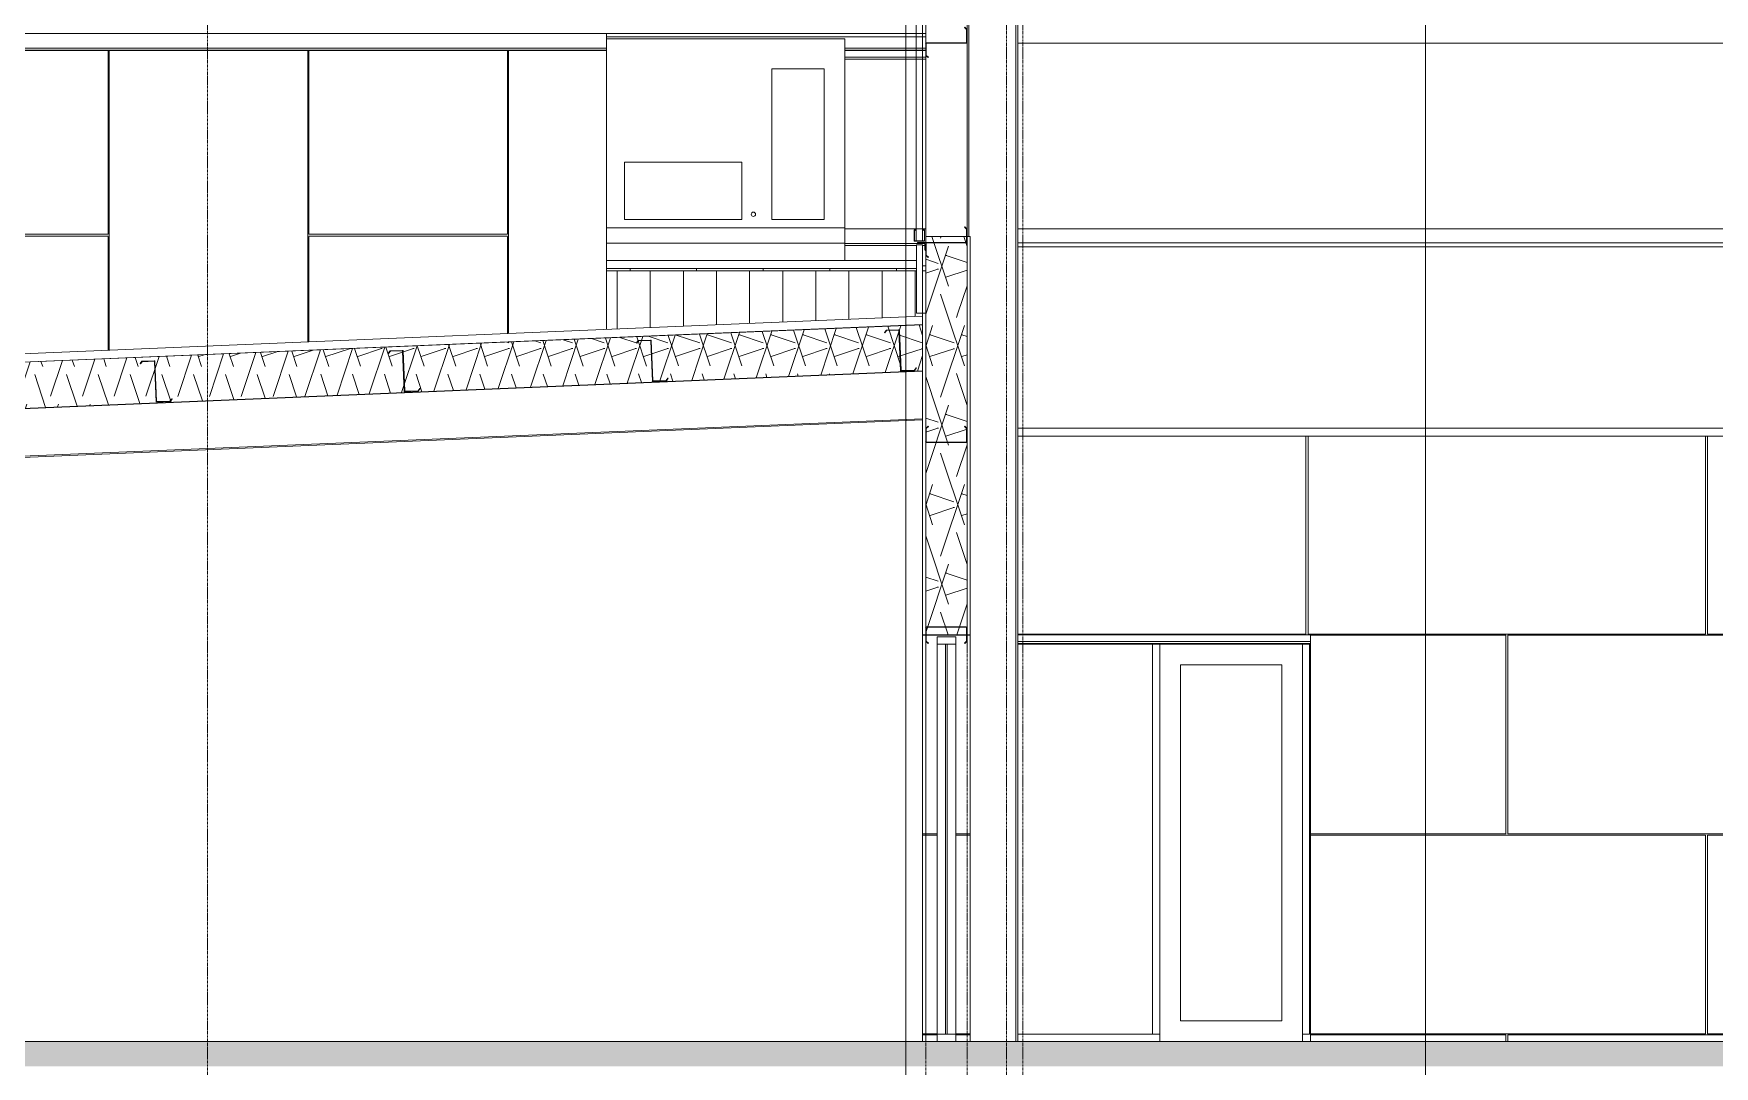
# Model space of a CAD drawing. Header units: inches. Extents: x -23565 to -43, y -324 to 853.
# Drawn here: x -8761.5 to -8355.5, y -6 to 243.5 of the extents above; entities that cross this region are included whole.
import ezdxf

# ---------------------------------------------------------------- set-up
doc = ezdxf.new("R2010")
doc.units = ezdxf.units.IN
doc.header["$MEASUREMENT"] = 0
doc.linetypes.add('Grid Line 1_2_', pattern=[0.875, 0.5, -0.125, 0.125, -0.125])
for name, color, linetype, lineweight in [('A-CLNG', 13, 'Continuous', 13), ('A-CLNG-PATT', 13, 'Continuous', 25), ('A-DOOR', 31, 'Continuous', 13), ('A-FLOR', 192, 'Continuous', 13), ('A-FLOR-LEVL', 51, 'Continuous', 9), ('A-FLOR-PATT', 8, 'Continuous', 25), ('A-GLAZ-CURT', 52, 'Continuous', 13), ('A-GLAZ-CWMG', 51, 'Continuous', 13), ('A-ROOF', 132, 'Continuous', 13), ('A-ROOF-PATT', 132, 'Continuous', 13), ('A-WALL', 113, 'Continuous', 13), ('A-WALL-PATT', 111, 'Continuous', 25), ('G-ANNO-SYMB', 111, 'Continuous', 9), ('I-WALL', 2, 'Continuous', 13), ('M-EQPM', 50, 'Continuous', 13), ('S-BEAM', 12, 'Continuous', 13), ('S-COLS', 52, 'Continuous', 13), ('S-GRID', 1, 'Continuous', 9)]:
    doc.layers.add(name, color=color, linetype=linetype, lineweight=lineweight)
pattern_1 = [(161.57, (-21605.188, 73.042), (-7.6802237, -0.0009796), [0, -54.643, 6.067, 0]), (18.43, (-21607.108, 73.042), (-7.6802237, 0.0009796), [0, -54.643, 6.067, 0]), (108.43, (-21605.188, 73.042), (3.8382953, -19.2013653), [18.211, -42.499]), (71.57, (-21607.108, 73.042), (3.8382953, 19.2013653), [18.211, -42.499])]
pattern_2 = [(45, (-21606.148, 72.082), (-19.007, 19.007), []), (45, (-21606.148, 100.882), (-19.007, 19.007), [])]

# ---------------------------------------------------------------- blocks, each defined once
blk = doc.blocks.new('Struct_Xcel_Sports Complex_rvt-4-Building Section - North_South looking West _ Fitness Center')
at = {"layer": 'A-FLOR-PATT', "lineweight": 9}
h = blk.add_hatch(dxfattribs=at)
h.set_pattern_fill('FP_57', color=256, style=0, pattern_type=2)
h.set_pattern_definition([(50, (-21606.15, 72.08), (55.0854, -4.8198), [5.76, -63.36]), (355, (-21606.15, 72.08), (-10.6557, 57.7685), [4.608, -50.688]), (100.451, (-21601.557, 71.68), (44.4295, 52.9487), [4.895, -53.848]), (46.184, (-21606.15, 87.44), (81.9644, -12.712), [8.64, -95.04]), (96.636, (-21599.32, 86.38), (71.7815, 74.8124), [7.343, -80.772]), (351.184, (-21606.15, 87.44), (71.782, 74.8124), [6.912, -76.032]), (21, (-21598.47, 83.6), (45.842, -30.9215), [5.76, -63.36]), (326, (-21598.47, 83.6), (18.687, 55.6915), [4.608, -50.688]), (71.451, (-21594.65, 81.025), (64.529, 24.77), [4.895, -53.848]), (37.5, (-21606.148, 72.082), (0.9339, 25.5668), [2.534, -47.539, 2.534, -48.922, -50.88]), (37.5, (-21606.148, 72.082), (0.9339, 25.5668), [-101.53, 2.534, -48.346]), (7.5, (-21606.148, 72.082), (20.20404, 30.2913), [2.534, -26.803, 2.534, -46.387, -19.392]), (7.5, (-21606.148, 72.082), (20.20404, 30.2913), [-78.259, 2.534, -16.858]), (327.5, (-21623.274, 72.082), (40.9978, -1.7324), [2.534, -16.666, 2.534, -57.37, -79.488]), (327.5, (-21623.274, 72.082), (40.9978, -1.7324), [-79.104, 2.534, -76.954]), (317.5, (-21630.954, 72.082), (44.7889, 7.6878), [2.534, -22.426, 2.534, -37.248, -56.448]), (317.5, (-21630.954, 72.082), (44.7889, 7.6878), [-64.742, 2.534, -53.914])])
h.paths.add_polyline_path([(-21132.3, -6), (-21132.3, 0), (-22790.8, 0), (-22790.8, -6), (-21136.06, -6)], flags=0)
at = {"layer": 'A-FLOR', "color": 7}
blk.add_line((-21132.3, 0), (-22790.8, 0), dxfattribs=at)
blk = doc.blocks.new('Girt_C - 10_D-1401750-Building Section - North_South looking West _ Fitness Center')
at = {"layer": 'S-BEAM', "color": 8, "lineweight": 9}
for p, q in [((-22347.3, 96.68), (-22276.55, 96.68)), ((-22276.55, 96.2), (-22347.3, 96.2))]:
    blk.add_line(p, q, dxfattribs=at)
blk = doc.blocks.new('Rectangular Mullion - Profile_Polycarbonate_Lower-1767983-Building Section - North_South looking West _ Fitness Center')
at = {"layer": 'A-GLAZ-CWMG', "color": 7}
for p, q in [((-22371.88, 196.09), (-22372.3, 196.09)), ((-22372.3, 196.09), (-22372.3, 193.34)), ((-22372.24, 193.4), (-22372.24, 196.03)), ((-22372.24, 196.03), (-22371.94, 196.03)), ((-22371.94, 196.03), (-22371.94, 195.84)), ((-22371.94, 195.84), (-22371.88, 195.84)), ((-22371.88, 195.84), (-22371.88, 196.09)), ((-22369.8, 196.09), (-22370.3, 196.09)), ((-22370.3, 196.09), (-22370.3, 195.84)), ((-22370.3, 195.84), (-22370.24, 195.84)), ((-22370.24, 195.84), (-22370.24, 196.03)), ((-22370.24, 196.03), (-22369.87, 196.03)), ((-22369.87, 196.03), (-22369.87, 193.4)), ((-22369.8, 193.34), (-22369.8, 196.09)), ((-22372.3, 193.34), (-22369.8, 193.34)), ((-22369.87, 193.4), (-22372.24, 193.4))]:
    blk.add_line(p, q, dxfattribs=at)
blk = doc.blocks.new('Girt_C - 8_D-1785278-Building Section - North_South looking West _ Fitness Center')
at = {"layer": 'S-BEAM', "color": 8, "lineweight": 9}
for p, q in [((-22389.05, 237.8), (-22371.88, 237.8)), ((-22371.88, 237.31), (-22389.05, 237.31)), ((-22370.3, 237.8), (-22369.55, 237.8)), ((-22369.55, 237.31), (-22370.3, 237.31))]:
    blk.add_line(p, q, dxfattribs=at)
at = {"layer": 'S-BEAM', "color": 10, "lineweight": 9}
for p, q in [((-22371.88, 237.8), (-22370.3, 237.8)), ((-22370.3, 237.31), (-22371.88, 237.31))]:
    blk.add_line(p, q, dxfattribs=at)
blk = doc.blocks.new('Girt_C - 10_D-1260059-Building Section - North_South looking West _ Fitness Center')
at = {"layer": 'S-BEAM', "lineweight": 9}
h = blk.add_hatch(dxfattribs=at)
h.set_pattern_fill('FP_51', color=8, style=0, pattern_type=2)
h.set_pattern_definition(pattern_2)
h.paths.add_polyline_path([(-22360.13, 96.2), (-22359.55, 96.68), (-22359.55, 99.99), (-22359.66, 100), (-22359.66, 96.73), (-22360.2, 96.28)], flags=0)
h.paths.add_polyline_path([(-22368.98, 96.2), (-22368.91, 96.28), (-22369.44, 96.73), (-22369.44, 100), (-22369.55, 99.99), (-22369.55, 96.68)], flags=0)
h.paths.add_polyline_path([(-22359.74, 100.07), (-22359.74, 100.18), (-22369.37, 100.18), (-22369.37, 100.07), (-22365.77, 100.07)], flags=0)
at = {"layer": 'S-BEAM', "color": 7}
for p, q in [((-22369.55, 99.99), (-22369.55, 96.68)), ((-22369.44, 96.73), (-22369.44, 100)), ((-22359.74, 100.18), (-22369.37, 100.18)), ((-22369.37, 100.07), (-22359.74, 100.07)), ((-22359.66, 100), (-22359.66, 96.73)), ((-22359.55, 96.68), (-22359.55, 99.99)), ((-22369.55, 96.68), (-22368.98, 96.2)), ((-22368.91, 96.28), (-22369.44, 96.73)), ((-22368.98, 96.2), (-22368.91, 96.28)), ((-22359.66, 96.73), (-22360.2, 96.28)), ((-22360.2, 96.28), (-22360.13, 96.2)), ((-22360.13, 96.2), (-22359.55, 96.68))]:
    blk.add_line(p, q, dxfattribs=at)
for centre, radius, start, end in [((-22369.37, 99.99), 0.188, 90, 180), ((-22369.37, 99.99), 0.0782, 90, 177.8773), ((-22359.74, 99.99), 0.188, 0, 90), ((-22359.74, 99.99), 0.0782, 3.0424, 90)]:
    blk.add_arc(centre, radius, start, end, dxfattribs=at)
blk = doc.blocks.new('Carrier_48TC_Standard_Efficiency_Gas_Heat_Electric_Cooling_Packaged_Rooftop_Unit_3_to_15_nominal_tons - 10 ton 48TC__12-1646492-Building Section - North_South looking West _ Fitness Center')
at = {"layer": 'M-EQPM', "color": 8, "lineweight": 9}
for p, q in [((-22446.68, 242.23), (-22389.05, 242.23)), ((-22389.05, 242.23), (-22389.05, 192.85)), ((-22394.05, 234.98), (-22406.68, 234.98)), ((-22406.68, 234.98), (-22406.68, 198.6)), ((-22394.05, 198.6), (-22394.05, 234.98)), ((-22413.93, 212.48), (-22442.3, 212.48)), ((-22442.3, 212.48), (-22442.3, 198.6)), ((-22413.93, 198.6), (-22413.93, 212.48)), ((-22446.68, 196.6), (-22389.05, 196.6)), ((-22442.3, 198.6), (-22413.93, 198.6)), ((-22406.68, 198.6), (-22394.05, 198.6)), ((-22389.05, 196.6), (-22389.05, 188.72)), ((-22389.05, 192.85), (-22446.68, 192.85))]:
    blk.add_line(p, q, dxfattribs=at)
for start, end in [(0, 180), (180, 0)]:
    blk.add_arc((-22411.18, 199.85), 0.523, start, end, dxfattribs=at)
blk = doc.blocks.new('L-Angle - L2X2X3_16-1732175-Building Section - North_South looking West _ Fitness Center')
at = {"layer": 'S-BEAM', "color": 7}
for p, q in [((-22369.55, 193.05), (-22371.55, 193.05)), ((-22371.37, 192.87), (-22369.93, 192.87)), ((-22369.74, 192.68), (-22369.74, 191.24)), ((-22369.55, 191.05), (-22369.55, 193.05))]:
    blk.add_line(p, q, dxfattribs=at)
for centre, start, end in [((-22371.37, 193.05), 180, 270), ((-22369.93, 192.68), 0, 90), ((-22369.55, 191.24), 180, 270)]:
    blk.add_arc(centre, 0.188, start, end, dxfattribs=at)
blk = doc.blocks.new('Girt_C - 8_D-1785280-Building Section - North_South looking West _ Fitness Center')
at = {"layer": 'S-BEAM', "color": 8, "lineweight": 9}
for p, q in [((-22371.88, 196.3), (-22389.05, 196.3)), ((-22369.55, 196.3), (-22370.3, 196.3)), ((-22389.05, 192.8), (-22369.79, 192.8)), ((-22371.8, 192.31), (-22389.05, 192.31)), ((-22369.74, 192.31), (-22370.3, 192.31))]:
    blk.add_line(p, q, dxfattribs=at)
at = {"layer": 'S-BEAM', "color": 10, "lineweight": 9}
blk.add_line((-22370.3, 196.3), (-22371.88, 196.3), dxfattribs=at)
blk = doc.blocks.new('Girt_Z - 10_D-1732176-Building Section - North_South looking West _ Fitness Center')
at = {"layer": 'S-BEAM', "lineweight": 9}
h = blk.add_hatch(dxfattribs=at)
h.set_pattern_fill('FP_51', color=8, style=0, pattern_type=2)
h.set_pattern_definition(pattern_2)
h.paths.add_polyline_path([(-22368.98, 189.44), (-22368.91, 189.52), (-22369.44, 189.97), (-22369.44, 192.86), (-22369.55, 192.86), (-22369.55, 189.92)], flags=0)
h.paths.add_polyline_path([(-22359.55, 192.94), (-22359.55, 196.31), (-22360.13, 196.79), (-22360.2, 196.71), (-22359.66, 196.26), (-22359.66, 193.12)], flags=0)
h.paths.add_polyline_path([(-22360.93, 192.94), (-22359.55, 192.94), (-22359.74, 193.05), (-22369.37, 193.05), (-22369.37, 192.94), (-22365.77, 192.94)], flags=0)
at = {"layer": 'S-BEAM', "color": 7}
for p, q in [((-22360.13, 196.79), (-22360.2, 196.71)), ((-22360.2, 196.71), (-22359.66, 196.26)), ((-22359.55, 196.31), (-22360.13, 196.79)), ((-22359.66, 196.26), (-22359.66, 193.12)), ((-22359.55, 192.94), (-22359.55, 196.31)), ((-22369.55, 192.86), (-22369.55, 189.92)), ((-22369.44, 189.97), (-22369.44, 192.86)), ((-22359.74, 193.05), (-22369.37, 193.05)), ((-22369.37, 192.94), (-22359.55, 192.94)), ((-22369.55, 189.92), (-22368.98, 189.44)), ((-22368.91, 189.52), (-22369.44, 189.97)), ((-22368.98, 189.44), (-22368.91, 189.52))]:
    blk.add_line(p, q, dxfattribs=at)
for centre, radius, start, end in [((-22369.37, 192.86), 0.188, 90, 180), ((-22369.37, 192.86), 0.0782, 90, 177.8773), ((-22359.74, 193.13), 0.0782, 270, 356.9576)]:
    blk.add_arc(centre, radius, start, end, dxfattribs=at)
blk = doc.blocks.new('Girt_Z - 10_D-V118-Building Section - North_South looking West _ Fitness Center')
at = {"layer": 'S-BEAM', "color": 7}
for p, q in [((-22360.13, 245.04), (-22360.2, 244.96)), ((-22360.2, 244.96), (-22359.66, 244.51)), ((-22359.55, 244.56), (-22360.13, 245.04)), ((-22359.66, 244.51), (-22359.66, 241.37)), ((-22359.55, 241.19), (-22359.55, 244.56)), ((-22369.55, 241.11), (-22369.55, 238.17)), ((-22369.44, 238.22), (-22369.44, 241.11)), ((-22359.74, 241.3), (-22369.37, 241.3)), ((-22369.37, 241.19), (-22359.55, 241.19)), ((-22369.55, 238.17), (-22368.98, 237.69)), ((-22368.91, 237.77), (-22369.44, 238.22)), ((-22368.98, 237.69), (-22368.91, 237.77))]:
    blk.add_line(p, q, dxfattribs=at)
for centre, radius, start, end in [((-22369.37, 241.11), 0.188, 90, 180), ((-22369.37, 241.11), 0.0782, 90, 177.8773), ((-22359.74, 241.38), 0.0782, 270, 356.9576)]:
    blk.add_arc(centre, radius, start, end, dxfattribs=at)
blk = doc.blocks.new('Girt_C - 10_D-1401468-Building Section - North_South looking West _ Fitness Center')
at = {"layer": 'S-BEAM', "lineweight": 9}
h = blk.add_hatch(dxfattribs=at)
h.set_pattern_fill('FP_51', color=8, style=0, pattern_type=2)
h.set_pattern_definition(pattern_2)
h.paths.add_polyline_path([(-22359.74, 144.69), (-22359.74, 144.8), (-22369.37, 144.8), (-22369.37, 144.69), (-22365.77, 144.69)], flags=0)
h.paths.add_polyline_path([(-22369.44, 144.87), (-22369.44, 148.14), (-22368.91, 148.59), (-22368.98, 148.67), (-22369.55, 148.19), (-22369.55, 144.88)], flags=0)
h.paths.add_polyline_path([(-22359.66, 144.87), (-22359.55, 144.88), (-22359.55, 148.19), (-22360.13, 148.67), (-22360.2, 148.59), (-22359.66, 148.14), (-22359.66, 147.24)], flags=0)
at = {"layer": 'S-BEAM', "color": 7}
for p, q in [((-22368.98, 148.67), (-22369.55, 148.19)), ((-22369.55, 148.19), (-22369.55, 144.88)), ((-22369.44, 148.14), (-22368.91, 148.59)), ((-22369.44, 144.87), (-22369.44, 148.14)), ((-22368.91, 148.59), (-22368.98, 148.67)), ((-22360.13, 148.67), (-22360.2, 148.59)), ((-22360.2, 148.59), (-22359.66, 148.14)), ((-22359.55, 148.19), (-22360.13, 148.67)), ((-22359.66, 148.14), (-22359.66, 144.87)), ((-22359.55, 144.88), (-22359.55, 148.19)), ((-22359.74, 144.8), (-22369.37, 144.8)), ((-22369.37, 144.69), (-22359.74, 144.69))]:
    blk.add_line(p, q, dxfattribs=at)
for centre, radius, start, end in [((-22369.37, 144.88), 0.188, 180, 270), ((-22369.37, 144.88), 0.0782, 183.0424, 270), ((-22359.74, 144.88), 0.188, 270, 0), ((-22359.74, 144.88), 0.0782, 270, 357.8773)]:
    blk.add_arc(centre, radius, start, end, dxfattribs=at)
blk = doc.blocks.new('Girt_C - 10_D-1401751-Building Section - North_South looking West _ Fitness Center')
at = {"layer": 'S-BEAM', "color": 8, "lineweight": 9}
blk.add_line((-22112.8, 148.19), (-22347.3, 148.19), dxfattribs=at)
blk = doc.blocks.new('Girt_Z - 10_D-1255199-Building Section - North_South looking West _ Fitness Center')
at = {"layer": 'S-BEAM', "color": 8, "lineweight": 9}
for p, q in [((-22347.3, 196.31), (-22112.8, 196.31)), ((-22347.3, 192.94), (-22112.8, 192.94))]:
    blk.add_line(p, q, dxfattribs=at)
blk = doc.blocks.new('Girt_Z - 10_D-1254871-Building Section - North_South looking West _ Fitness Center')
at = {"layer": 'S-BEAM', "color": 8, "lineweight": 9}
blk.add_line((-22347.3, 241.19), (-22112.8, 241.19), dxfattribs=at)
blk = doc.blocks.new('W-Wide Flange - W12X16-1341241-Building Section - North_South looking West _ Fitness Center')
at = {"layer": 'S-BEAM', "color": 8, "lineweight": 9}
for p, q in [((-22782.09, 144.78), (-22370.3, 161.94)), ((-22780.3, 133.38), (-22370.3, 150.46))]:
    blk.add_line(p, q, dxfattribs=at)
blk = doc.blocks.new('System Panel - Interior Glazing-1220293-Building Section - North_South looking West _ Fitness Center')
at = {"layer": 'A-GLAZ-CURT', "color": 7}
for p, q in [((-22364.37, 96), (-22364.74, 96)), ((-22364.74, 96), (-22364.74, 1.75)), ((-22364.37, 1.75), (-22364.37, 96)), ((-22364.74, 1.75), (-22364.37, 1.75))]:
    blk.add_line(p, q, dxfattribs=at)
blk = doc.blocks.new('Rectangular Mullion - Interior 1_75_ x 4_5_-1179490-Building Section - North_South looking West _ Fitness Center')
at = {"layer": 'A-GLAZ-CWMG', "color": 7}
for p, q in [((-22362.3, 97.75), (-22366.8, 97.75)), ((-22366.8, 97.75), (-22366.8, 96)), ((-22362.3, 96), (-22362.3, 97.75)), ((-22366.8, 96), (-22362.3, 96))]:
    blk.add_line(p, q, dxfattribs=at)
blk = doc.blocks.new('Rectangular Mullion - Interior 1_75_ x 4_5_-1179494-Building Section - North_South looking West _ Fitness Center')
at = {"layer": 'A-GLAZ-CWMG', "color": 7}
for p, q in [((-22362.3, 1.75), (-22366.8, 1.75)), ((-22366.8, 1.75), (-22366.8, 0)), ((-22366.8, 0), (-22362.3, 0)), ((-22362.3, 0), (-22362.3, 1.75))]:
    blk.add_line(p, q, dxfattribs=at)
blk = doc.blocks.new('Rectangular Mullion - Interior 1_75_ x 4_5_-1220290-Building Section - North_South looking West _ Fitness Center')
at = {"layer": 'A-GLAZ-CWMG', "color": 8, "lineweight": 9}
for p, q in [((-22366.8, 96), (-22366.8, 1.75)), ((-22362.3, 96), (-22362.3, 1.75))]:
    blk.add_line(p, q, dxfattribs=at)
blk = doc.blocks.new('Door_Single_Storefront - one-1371407-Building Section - North_South looking West _ Fitness Center')
at = {"layer": 'A-DOOR', "color": 8, "lineweight": 9}
for p, q in [((-22307.99, 91), (-22307.99, 5)), ((-22307.99, 91), (-22283.55, 91)), ((-22283.55, 5), (-22283.55, 91)), ((-22307.99, 5), (-22283.55, 5)), ((-22278.55, 1.75), (-22278.55, 0))]:
    blk.add_line(p, q, dxfattribs=at)
blk = doc.blocks.new('Rectangular Mullion - Interior 1_75_ x 4_5_-1214150-Building Section - North_South looking West _ Fitness Center')
at = {"layer": 'A-GLAZ-CWMG', "color": 8, "lineweight": 9}
blk.add_line((-22347.3, 96), (-22313.87, 96), dxfattribs=at)
blk = doc.blocks.new('Rectangular Mullion - Interior 1_75_ x 4_5_-V119-Building Section - North_South looking West _ Fitness Center')
at = {"layer": 'A-GLAZ-CWMG', "color": 8, "lineweight": 9}
blk.add_line((-22313.87, 96), (-22277.68, 96), dxfattribs=at)
blk = doc.blocks.new('Rectangular Mullion - Interior 1_75_ x 4_5_-1305250-Building Section - North_South looking West _ Fitness Center')
at = {"layer": 'A-GLAZ-CWMG', "color": 8, "lineweight": 9}
for q in [(-22347.3, 1.75), (-22312.99, 0)]:
    blk.add_line((-22312.99, 1.75), q, dxfattribs=at)
blk = doc.blocks.new('Rectangular Mullion - Interior 1_75_ x 4_5_-1220297-Building Section - North_South looking West _ Fitness Center')
at = {"layer": 'A-GLAZ-CWMG', "color": 8, "lineweight": 9}
for p, q in [((-22278.55, 96), (-22276.8, 96)), ((-22278.55, 96), (-22278.55, 1.75)), ((-22276.8, 1.75), (-22276.8, 96)), ((-22276.8, 1.75), (-22278.55, 1.75))]:
    blk.add_line(p, q, dxfattribs=at)
blk = doc.blocks.new('Rectangular Mullion - Interior 1_75_ x 4_5_-V120-Building Section - North_South looking West _ Fitness Center')
at = {"layer": 'A-GLAZ-CWMG', "color": 8, "lineweight": 9}
for p, q in [((-22314.74, 96), (-22312.99, 96)), ((-22314.74, 96), (-22314.74, 1.75)), ((-22312.99, 1.75), (-22312.99, 96)), ((-22312.99, 1.75), (-22314.74, 1.75))]:
    blk.add_line(p, q, dxfattribs=at)
blk = doc.blocks.new('Girt_Z - 10_D-1732032-Building Section - North_South looking West _ Fitness Center')
at = {"layer": 'S-BEAM', "color": 7}
for p, q in [((-22618.83, 161.86), (-22619.29, 161.27)), ((-22619.29, 161.27), (-22619.2, 161.2)), ((-22619.2, 161.2), (-22618.77, 161.75)), ((-22615.89, 161.98), (-22618.83, 161.86)), ((-22618.77, 161.75), (-22615.89, 161.87)), ((-22615.81, 161.8), (-22615.4, 151.99)), ((-22615.3, 152.19), (-22615.7, 161.8)), ((-22615.4, 151.99), (-22612.03, 152.13)), ((-22612.08, 152.24), (-22615.22, 152.11)), ((-22611.65, 152.8), (-22612.08, 152.24)), ((-22612.03, 152.13), (-22611.57, 152.73)), ((-22611.57, 152.73), (-22611.65, 152.8))]:
    blk.add_line(p, q, dxfattribs=at)
for centre, radius, start, end in [((-22615.88, 161.8), 0.187, 2.3859, 92.3859), ((-22615.88, 161.8), 0.0782, 2.3859, 90.2632), ((-22615.22, 152.19), 0.0782, 182.3859, 269.3436)]:
    blk.add_arc(centre, radius, start, end, dxfattribs=at)
blk = doc.blocks.new('Girt_Z - 10_D-1350939-Building Section - North_South looking West _ Fitness Center')
at = {"layer": 'S-BEAM', "color": 7}
for p, q in [((-22379.04, 171.85), (-22379.49, 171.26)), ((-22379.49, 171.26), (-22379.41, 171.19)), ((-22379.41, 171.19), (-22378.98, 171.74)), ((-22376.1, 171.97), (-22379.04, 171.85)), ((-22378.98, 171.74), (-22376.09, 171.86)), ((-22376.01, 171.79), (-22375.61, 161.99)), ((-22375.5, 162.18), (-22375.91, 171.79)), ((-22371.86, 162.79), (-22372.29, 162.23)), ((-22372.23, 162.13), (-22371.78, 162.72)), ((-22371.78, 162.72), (-22371.86, 162.79)), ((-22375.61, 161.99), (-22372.23, 162.13)), ((-22372.29, 162.23), (-22375.43, 162.1))]:
    blk.add_line(p, q, dxfattribs=at)
for centre, radius, start, end in [((-22376.09, 171.79), 0.187, 2.3859, 92.3859), ((-22376.09, 171.79), 0.0782, 2.3859, 90.2632), ((-22375.43, 162.18), 0.0782, 182.3859, 269.3436)]:
    blk.add_arc(centre, radius, start, end, dxfattribs=at)

msp = doc.modelspace()

# ---------------------------------------------------------------- hatches: boundary and pattern name
at = {"layer": 'A-CLNG-PATT', "lineweight": 9}
h = msp.add_hatch(dxfattribs=at)
h.set_pattern_fill('FP_49', color=8, style=0, pattern_type=2)
h.set_pattern_definition(pattern_1)
h.paths.add_polyline_path([(-8971.77195, 144.31066), (-8546.77195, 162.01899), (-8546.77195, 173.15364), (-8971.77195, 155.44531), (-8971.77195, 152.28075)], flags=0)
at = {"layer": 'A-ROOF-PATT', "lineweight": 9}
h = msp.add_hatch(dxfattribs=at)
h.set_pattern_fill('FP_7', color=8, style=0, pattern_type=2)
h.set_pattern_definition([(90, (-174.388, -762.154), (-16.082, 1e-15), [])])
h.paths.add_polyline_path([(-7065.52195, 155.39928), (-7055.02195, 155.39928), (-7055.02195, 155.87239), (-7065.52195, 155.87239)], flags=0)
h.paths.add_polyline_path([(-8610.01698, 186.21614), (-8548.27195, 186.21614), (-8548.27195, 186.71614), (-8623.14695, 186.71614), (-8623.14695, 186.21614)], flags=0)
at = {"layer": 'A-WALL-PATT', "lineweight": 9}
h = msp.add_hatch(dxfattribs=at)
h.set_pattern_fill('FP_58', color=8, style=0, pattern_type=2)
h.set_pattern_definition([(0, (-22446.43, 146.62), (-193, 193), [48, -145]), (90, (-22446.43, 146.62), (-193, 1e-14), [96, -97]), (180, (-22398.43, 242.62), (-193, 193), [48, -145]), (90, (-22398.43, 146.62), (-193, 1e-14), [96, -97]), (180, (-22398.43, 243.12), (-193, 193), [48, -145]), (90, (-22398.43, 243.12), (-193, 1e-14), [96, -97]), (0, (-22446.43, 339.12), (-193, 193), [48, -145]), (90, (-22446.43, 243.12), (-193, 1e-14), [96, -97]), (0, (-22398.18, 194.38), (-193, 193), [48, -145]), (90, (-22398.18, 146.25), (-193, 1e-14), [48.125, -144.875]), (90, (-22350.18, 146.25), (-193, 1e-14), [48.125, -144.875]), (0, (-22398.18, 290.88), (-193, 193), [48, -145]), (90, (-22398.18, 194.88), (-193, 1e-14), [96, -97]), (180, (-22350.18, 194.88), (-193, 193), [48, -145]), (90, (-22350.18, 194.88), (-193, 1e-14), [96, -97]), (90, (-22398.18, 291.38), (-193, 1e-14), [48, -145]), (180, (-22350.18, 291.38), (-193, 193), [48, -145]), (90, (-22350.18, 291.38), (-193, 1e-14), [48, -145]), (0, (-22349.93, 146.62), (-193, 193), [48, -145]), (90, (-22349.93, 146.62), (-193, 1e-14), [96, -97]), (180, (-22301.93, 242.62), (-193, 193), [48, -145]), (90, (-22301.93, 146.62), (-193, 1e-14), [96, -97]), (180, (-22301.93, 243.12), (-193, 193), [48, -145]), (90, (-22301.93, 243.12), (-193, 1e-14), [96, -97]), (0, (-22349.93, 339.12), (-193, 193), [48, -145]), (90, (-22349.93, 243.12), (-193, 1e-14), [96, -97]), (0, (-22301.68, 194.38), (-193, 193), [48, -145]), (90, (-22301.68, 146.25), (-193, 1e-14), [48.125, -144.875]), (90, (-22253.68, 146.25), (-193, 1e-14), [48.125, -144.875]), (0, (-22301.68, 290.88), (-193, 193), [48, -145]), (90, (-22301.68, 194.88), (-193, 1e-14), [96, -97]), (180, (-22253.68, 194.88), (-193, 193), [48, -145]), (90, (-22253.68, 194.88), (-193, 1e-14), [96, -97]), (90, (-22301.68, 291.38), (-193, 1e-14), [48, -145]), (180, (-22253.68, 291.38), (-193, 193), [48, -145]), (90, (-22253.68, 291.38), (-193, 1e-14), [48, -145])])
h.paths.add_polyline_path([(-8623.14695, 190), (-8623.14695, 239.45581), (-8962.27195, 239.45581), (-8962.27195, 190), (-8629.38248, 190)], flags=0)
h = msp.add_hatch(dxfattribs=at)
h.set_pattern_fill('FP_49', color=8, style=0, pattern_type=2)
h.set_pattern_definition(pattern_1)
h.paths.add_polyline_path([(-8536.02195, 176), (-8536.02195, 194.5), (-8546.02195, 194.5), (-8546.02195, 176)], flags=0)
h = msp.add_hatch(dxfattribs=at)
h.set_pattern_fill('FP_60', color=8, style=0, pattern_type=2)
h.set_pattern_definition([(0, (-22446.43, 145.12), (-193, 193), [48, -145]), (90, (-22446.43, 145.12), (-193, 1e-14), [96, -97]), (180, (-22398.43, 241.12), (-193, 193), [48, -145]), (90, (-22398.43, 145.12), (-193, 1e-14), [96, -97]), (180, (-22398.43, 241.62), (-193, 193), [48, -145]), (90, (-22398.43, 241.62), (-193, 1e-14), [96, -97]), (0, (-22446.43, 337.62), (-193, 193), [48, -145]), (90, (-22446.43, 241.62), (-193, 1e-14), [96, -97]), (0, (-22398.18, 192.88), (-193, 193), [48, -145]), (90, (-22398.18, 144.75), (-193, 1e-14), [48.125, -144.875]), (90, (-22350.18, 144.75), (-193, 1e-14), [48.125, -144.875]), (0, (-22398.18, 289.38), (-193, 193), [48, -145]), (90, (-22398.18, 193.38), (-193, 1e-14), [96, -97]), (180, (-22350.18, 193.38), (-193, 193), [48, -145]), (90, (-22350.18, 193.38), (-193, 1e-14), [96, -97]), (90, (-22398.18, 289.88), (-193, 1e-14), [48, -145]), (180, (-22350.18, 289.88), (-193, 193), [48, -145]), (90, (-22350.18, 289.88), (-193, 1e-14), [48, -145]), (0, (-22349.93, 145.12), (-193, 193), [48, -145]), (90, (-22349.93, 145.12), (-193, 1e-14), [96, -97]), (180, (-22301.93, 241.12), (-193, 193), [48, -145]), (90, (-22301.93, 145.12), (-193, 1e-14), [96, -97]), (180, (-22301.93, 241.62), (-193, 193), [48, -145]), (90, (-22301.93, 241.62), (-193, 1e-14), [96, -97]), (0, (-22349.93, 337.62), (-193, 193), [48, -145]), (90, (-22349.93, 241.62), (-193, 1e-14), [96, -97]), (0, (-22301.68, 192.88), (-193, 193), [48, -145]), (90, (-22301.68, 144.75), (-193, 1e-14), [48.125, -144.875]), (90, (-22253.68, 144.75), (-193, 1e-14), [48.125, -144.875]), (0, (-22301.68, 289.38), (-193, 193), [48, -145]), (90, (-22301.68, 193.38), (-193, 1e-14), [96, -97]), (180, (-22253.68, 193.38), (-193, 193), [48, -145]), (90, (-22253.68, 193.38), (-193, 1e-14), [96, -97]), (90, (-22301.68, 289.88), (-193, 1e-14), [48, -145]), (180, (-22253.68, 289.88), (-193, 193), [48, -145]), (90, (-22253.68, 289.88), (-193, 1e-14), [48, -145])])
h.paths.add_polyline_path([(-8975.08445, 154.35426), (-8971.77195, 154.49178), (-8971.77195, 155.44531), (-8975.08445, 155.36979)], flags=0)
h.paths.add_polyline_path([(-8975.08445, 157.37152), (-8623.14695, 172.03559), (-8623.14695, 190), (-8975.08445, 190), (-8975.08445, 162.35675)], flags=0)
h = msp.add_hatch(dxfattribs=at)
h.set_pattern_fill('FP_54', color=8, style=0, pattern_type=2)
h.set_pattern_definition([(90, (-22348.553, 144.75), (-8, 5e-16), [])])
h.paths.add_polyline_path([(-8623.14695, 172.03559), (-8546.77195, 175.21788), (-8546.77195, 176), (-8548.27195, 176), (-8548.27195, 186.21614), (-8623.14695, 186.21614), (-8623.14695, 173.15364)], flags=0)
h.paths.add_polyline_path([(-8546.02195, 176), (-8546.02195, 186.21614), (-8546.77195, 186.21614), (-8546.77195, 176), (-8546.41785, 176)], flags=0)
h = msp.add_hatch(dxfattribs=at)
h.set_pattern_fill('FP_49', color=8, style=0, pattern_type=2)
h.set_pattern_definition(pattern_1)
h.paths.add_polyline_path([(-8542.23773, 98.25), (-8536.02195, 98.25), (-8536.02195, 176), (-8546.02195, 176), (-8546.02195, 98.25)], flags=0)
h = msp.add_hatch(dxfattribs=at)
h.set_pattern_fill('FP_56', color=8, style=0, pattern_type=2)
h.set_pattern_definition([(90, (-21385.3, -673.75), (-193, -193), [48, -145]), (180, (-21385.3, -673.75), (-2e-14, -193), [96, -97]), (270, (-21481.3, -625.75), (-193, -193), [48, -145]), (180, (-21385.3, -625.75), (-2e-14, -193), [96, -97]), (270, (-21481.8, -625.75), (-193, -193), [48, -145]), (180, (-21481.8, -625.75), (-2e-14, -193), [96, -97]), (90, (-21577.8, -673.75), (-193, -193), [48, -145]), (180, (-21481.8, -673.75), (-2e-14, -193), [96, -97]), (90, (-21433.05, -625.5), (-193, -193), [48, -145]), (180, (-21384.93, -625.5), (-2e-14, -193), [48.125, -144.875]), (180, (-21384.93, -577.5), (-2e-14, -193), [48.125, -144.875]), (90, (-21529.55, -625.5), (-193, -193), [48, -145]), (180, (-21433.55, -625.5), (-2e-14, -193), [96, -97]), (270, (-21433.55, -577.5), (-193, -193), [48, -145]), (180, (-21433.55, -577.5), (-2e-14, -193), [96, -97]), (180, (-21530.05, -625.5), (-2e-14, -193), [48, -145]), (270, (-21530.05, -577.5), (-193, -193), [48, -145]), (180, (-21530.05, -577.5), (-2e-14, -193), [48, -145]), (90, (-21385.3, -577.25), (-193, -193), [48, -145]), (180, (-21385.3, -577.25), (-2e-14, -193), [96, -97]), (270, (-21481.3, -529.25), (-193, -193), [48, -145]), (180, (-21385.3, -529.25), (-2e-14, -193), [96, -97]), (270, (-21481.8, -529.25), (-193, -193), [48, -145]), (180, (-21481.8, -529.25), (-2e-14, -193), [96, -97]), (90, (-21577.8, -577.25), (-193, -193), [48, -145]), (180, (-21481.8, -577.25), (-2e-14, -193), [96, -97]), (90, (-21433.05, -529), (-193, -193), [48, -145]), (180, (-21384.93, -529), (-2e-14, -193), [48.125, -144.875]), (180, (-21384.93, -481), (-2e-14, -193), [48.125, -144.875]), (90, (-21529.55, -529), (-193, -193), [48, -145]), (180, (-21433.55, -529), (-2e-14, -193), [96, -97]), (270, (-21433.55, -481), (-193, -193), [48, -145]), (180, (-21433.55, -481), (-2e-14, -193), [96, -97]), (180, (-21530.05, -529), (-2e-14, -193), [48, -145]), (270, (-21530.05, -481), (-193, -193), [48, -145]), (180, (-21530.05, -481), (-2e-14, -193), [48, -145])])
h.paths.add_polyline_path([(-8435.72748, 0), (-8341.38761, 0), (-8341.38761, 1), (-8289.27195, 1), (-8289.27195, 146.25), (-8523.77195, 146.25), (-8523.77195, 98.25), (-8453.02195, 98.25), (-8453.02195, 0)], flags=0)
h.paths.add_polyline_path([(-8281.27195, 1), (-8048.02195, 1), (-8048.02195, 146.25), (-8281.27195, 146.25), (-8281.27195, 1.14075)], flags=0)
h.paths.add_polyline_path([(-8029.05198, 1), (-8028.02195, 1), (-8028.02195, 23.51985), (-8040.02195, 5.19546), (-8040.02195, 1), (-8032.34764, 1)], flags=0)
h.paths.add_polyline_path([(-8040.02195, 7.02079), (-8028.02195, 25.34518), (-8028.02195, 146.25), (-8040.02195, 146.25), (-8040.02195, 7.61718)], flags=0)
h = msp.add_hatch(dxfattribs=at)
h.set_pattern_fill('FP_50', color=8, style=0, pattern_type=2)
h.set_pattern_definition([(90, (-21009.56, -1108), (-193, -193), [48, -145]), (180, (-21009.56, -1108), (-2e-14, -193), [96, -97]), (270, (-21105.56, -1060), (-193, -193), [48, -145]), (180, (-21009.56, -1060), (-2e-14, -193), [96, -97]), (270, (-21106.06, -1060), (-193, -193), [48, -145]), (180, (-21106.06, -1060), (-2e-14, -193), [96, -97]), (90, (-21202.06, -1108), (-193, -193), [48, -145]), (180, (-21106.06, -1108), (-2e-14, -193), [96, -97]), (90, (-21057.31, -1059.75), (-193, -193), [48, -145]), (180, (-21009.19, -1059.75), (-2e-14, -193), [48.125, -144.875]), (180, (-21009.19, -1011.75), (-2e-14, -193), [48.125, -144.875]), (90, (-21153.81, -1059.75), (-193, -193), [48, -145]), (180, (-21057.81, -1059.75), (-2e-14, -193), [96, -97]), (270, (-21057.81, -1011.75), (-193, -193), [48, -145]), (180, (-21057.81, -1011.75), (-2e-14, -193), [96, -97]), (180, (-21154.31, -1059.75), (-2e-14, -193), [48, -145]), (270, (-21154.31, -1011.75), (-193, -193), [48, -145]), (180, (-21154.31, -1011.75), (-2e-14, -193), [48, -145]), (90, (-21009.56, -1011.5), (-193, -193), [48, -145]), (180, (-21009.56, -1011.5), (-2e-14, -193), [96, -97]), (270, (-21105.56, -963.5), (-193, -193), [48, -145]), (180, (-21009.56, -963.5), (-2e-14, -193), [96, -97]), (270, (-21106.06, -963.5), (-193, -193), [48, -145]), (180, (-21106.06, -963.5), (-2e-14, -193), [96, -97]), (90, (-21202.06, -1011.5), (-193, -193), [48, -145]), (180, (-21106.06, -1011.5), (-2e-14, -193), [96, -97]), (90, (-21057.31, -963.25), (-193, -193), [48, -145]), (180, (-21009.19, -963.25), (-2e-14, -193), [48.125, -144.875]), (180, (-21009.19, -915.25), (-2e-14, -193), [48.125, -144.875]), (90, (-21153.81, -963.25), (-193, -193), [48, -145]), (180, (-21057.81, -963.25), (-2e-14, -193), [96, -97]), (270, (-21057.81, -915.25), (-193, -193), [48, -145]), (180, (-21057.81, -915.25), (-2e-14, -193), [96, -97]), (180, (-21154.31, -963.25), (-2e-14, -193), [48, -145]), (270, (-21154.31, -915.25), (-193, -193), [48, -145]), (180, (-21154.31, -915.25), (-2e-14, -193), [48, -145])])
h.paths.add_polyline_path([(-8543.27195, 0), (-8543.27195, 97.75), (-8538.77195, 97.75), (-8538.77195, 0), (-8535.27195, 0), (-8535.27195, 98.25), (-8536.02195, 98.25), (-8536.02195, 96.67969), (-8536.59757, 96.19668), (-8536.66787, 96.28047), (-8536.13132, 96.73069), (-8536.13132, 98.25), (-8545.91257, 98.25), (-8545.91257, 96.73069), (-8545.37711, 96.28138), (-8545.44741, 96.1976), (-8546.02195, 96.73069), (-8546.02195, 98.25), (-8546.77195, 98.25), (-8546.77195, 0)], flags=0)

# ---------------------------------------------------------------- linework, layer by layer
at = {"layer": 'A-CLNG', "color": 7}
for p, q in [((-8546.77195, 173.15364), (-8971.77195, 155.44531)), ((-8546.77195, 162.01899), (-8546.77195, 173.15364)), ((-8971.77195, 144.31066), (-8546.77195, 162.01899))]:
    msp.add_line(p, q, dxfattribs=at)
at = {"layer": 'A-FLOR-LEVL', "linetype": 'Grid Line 1_2_'}
msp.add_line((-9403.84024, 0), (-6353.55665, 0), dxfattribs=at)
at = {"layer": 'A-ROOF', "color": 8, "lineweight": 9}
for p, q in [((-8623.14695, 188.71788), (-8548.27195, 188.71788)), ((-8546.02195, 187.43919), (-8546.77195, 187.43919)), ((-8548.27195, 186.71614), (-8623.14695, 186.71614))]:
    msp.add_line(p, q, dxfattribs=at)
at = {"layer": 'A-ROOF', "color": 7}
for p, q in [((-8546.77195, 175.21788), (-9038.08445, 154.74652)), ((-8546.77195, 173.21614), (-8546.77195, 175.21788)), ((-9038.08445, 152.74479), (-8546.77195, 173.21614))]:
    msp.add_line(p, q, dxfattribs=at)
at = {"layer": 'A-WALL', "color": 7}
for p, q in [((-8548.34675, 336.77876), (-8548.34675, 193.40403)), ((-8546.77195, 193.40403), (-8546.77195, 336.77876)), ((-8548.34675, 193.40403), (-8546.77195, 193.40403)), ((-8546.77195, 192.49369), (-8548.27195, 192.49369)), ((-8548.27195, 192.49369), (-8548.27195, 176)), ((-8546.77195, 176), (-8546.77195, 192.49369)), ((-8546.02195, 194.5), (-8546.02195, 98.25)), ((-8535.27195, 194.5), (-8546.02195, 194.5)), ((-8536.02195, 194.5), (-8536.02195, 98.25)), ((-8535.27195, 176), (-8535.27195, 194.5)), ((-8548.27195, 176), (-8546.02195, 176))]:
    msp.add_line(p, q, dxfattribs=at)
at = {"layer": 'A-WALL', "color": 8, "lineweight": 9}
for p, q in [((-8546.02195, 286.42188), (-8546.02195, 241.10938)), ((-8976.08445, 243.5), (-8546.02195, 243.5)), ((-8623.14695, 240), (-8976.08445, 240)), ((-8623.14695, 172.03559), (-8623.14695, 243.5)), ((-8623.14695, 242.68768), (-8546.02195, 242.68768)), ((-8565.52195, 240), (-8546.02195, 240)), ((-8976.58445, 239.5), (-8623.14695, 239.5)), ((-8976.54025, 239.45581), (-8623.14695, 239.45581)), ((-8565.52195, 239.5), (-8546.02195, 239.5)), ((-8565.52195, 239.45581), (-8546.02195, 239.45581)), ((-8546.02195, 238.17188), (-8546.02195, 194.5)), ((-8548.27195, 186.21614), (-8623.14695, 186.21614)), ((-8546.02195, 186.21614), (-8546.77195, 186.21614))]:
    msp.add_line(p, q, dxfattribs=at)
at = {"layer": 'G-ANNO-SYMB'}
for p, q in [((-8550.8261, 545.15708), (-8550.8261, -79.66081)), ((-8425.30222, 545.15708), (-8425.30222, -79.66081))]:
    msp.add_line(p, q, dxfattribs=at)
at = {"layer": 'I-WALL', "color": 8, "lineweight": 9}
for p, q in [((-8289.27195, 192), (-8523.77195, 192)), ((-8546.77195, 150.19619), (-8963.02195, 132.85244)), ((-8289.27195, 146.25), (-8523.77195, 146.25)), ((-8546.77195, 0), (-8546.77195, 98.25)), ((-8535.27195, 98.25), (-8535.27195, 0)), ((-8523.77195, 98.25), (-8453.02195, 98.25)), ((-8453.02195, 98.25), (-8453.02195, 0)), ((-8546.02195, 0), (-8546.02195, 96.67969))]:
    msp.add_line(p, q, dxfattribs=at)
at = {"layer": 'I-WALL', "color": 7}
for p, q in [((-8546.77195, 176), (-8546.77195, 98.25)), ((-8535.27195, 98.25), (-8535.27195, 176)), ((-8546.77195, 98.25), (-8535.27195, 98.25))]:
    msp.add_line(p, q, dxfattribs=at)
at = {"layer": 'S-COLS', "color": 8, "lineweight": 9}
for p, q in [((-8535.58835, 335.69872), (-8535.58835, 194.5)), ((-8524.20554, 336.173), (-8524.20554, 0)), ((-8523.77195, 336.19107), (-8523.77195, 0)), ((-8536.02195, 241.1875), (-8536.02195, 196.3125))]:
    msp.add_line(p, q, dxfattribs=at)
at = {"layer": 'S-GRID', "linetype": 'Grid Line 1_2_'}
for p, q in [((-8719.52195, -293.03588), (-8719.52195, 738.65708)), ((-8719.52195, -293.03588), (-8719.52195, 738.65708)), ((-8546.02195, -293.03588), (-8546.02195, 738.65708)), ((-8536.02195, -293.03588), (-8536.02195, 738.65708)), ((-8536.02195, -293.03588), (-8536.02195, 738.65708)), ((-8526.52195, -293.03588), (-8526.52195, 738.65708)), ((-8522.52195, -293.03588), (-8522.52195, 738.65708))]:
    msp.add_line(p, q, dxfattribs=at)

# ---------------------------------------------------------------- block references
at = {"color": 250, "lineweight": 5}
msp.add_blockref('Struct_Xcel_Sports Complex_rvt-4-Building Section - North_South looking West _ Fitness Center', (13823.53087, 0), dxfattribs=at)
at = {"layer": 'A-DOOR', "color": 8, "lineweight": 9}
msp.add_blockref('Door_Single_Storefront - one-1371407-Building Section - North_South looking West _ Fitness Center', (13823.53087, 0), dxfattribs=at)
at = {"layer": 'A-GLAZ-CURT', "color": 8, "lineweight": 9}
msp.add_blockref('System Panel - Interior Glazing-1220293-Building Section - North_South looking West _ Fitness Center', (13823.53087, 0), dxfattribs=at)
at = {"layer": 'A-GLAZ-CWMG', "color": 8, "lineweight": 9}
for name in ['Rectangular Mullion - Profile_Polycarbonate_Lower-1767983-Building Section - North_South looking West _ Fitness Center', 'Rectangular Mullion - Interior 1_75_ x 4_5_-1179490-Building Section - North_South looking West _ Fitness Center', 'Rectangular Mullion - Interior 1_75_ x 4_5_-1220290-Building Section - North_South looking West _ Fitness Center', 'Rectangular Mullion - Interior 1_75_ x 4_5_-1214150-Building Section - North_South looking West _ Fitness Center', 'Rectangular Mullion - Interior 1_75_ x 4_5_-V120-Building Section - North_South looking West _ Fitness Center', 'Rectangular Mullion - Interior 1_75_ x 4_5_-V119-Building Section - North_South looking West _ Fitness Center', 'Rectangular Mullion - Interior 1_75_ x 4_5_-1220297-Building Section - North_South looking West _ Fitness Center', 'Rectangular Mullion - Interior 1_75_ x 4_5_-1179494-Building Section - North_South looking West _ Fitness Center', 'Rectangular Mullion - Interior 1_75_ x 4_5_-1305250-Building Section - North_South looking West _ Fitness Center']:
    msp.add_blockref(name, (13823.53087, 0), dxfattribs=at)
at = {"layer": 'M-EQPM', "color": 8, "lineweight": 9}
msp.add_blockref('Carrier_48TC_Standard_Efficiency_Gas_Heat_Electric_Cooling_Packaged_Rooftop_Unit_3_to_15_nominal_tons - 10 ton 48TC__12-1646492-Building Section - North_South looking West _ Fitness Center', (13823.53087, 0), dxfattribs=at)
at = {"layer": 'S-BEAM', "color": 8, "lineweight": 9}
for name, p in [('Girt_Z - 10_D-V118-Building Section - North_South looking West _ Fitness Center', (13823.53087, 0)), ('Girt_Z - 10_D-1254871-Building Section - North_South looking West _ Fitness Center', (13823.53087, 0)), ('Girt_C - 8_D-1785278-Building Section - North_South looking West _ Fitness Center', (13823.53087, 0)), ('Girt_C - 8_D-1785280-Building Section - North_South looking West _ Fitness Center', (13823.53087, 0)), ('Girt_Z - 10_D-1732176-Building Section - North_South looking West _ Fitness Center', (13823.53087, 0)), ('Girt_Z - 10_D-1255199-Building Section - North_South looking West _ Fitness Center', (13823.53087, 0)), ('L-Angle - L2X2X3_16-1732175-Building Section - North_South looking West _ Fitness Center', (13823.53087, 0)), ('Girt_Z - 10_D-1350939-Building Section - North_South looking West _ Fitness Center', (13823.53087, 0)), ('Girt_Z - 10_D-1732032-Building Section - North_South looking West _ Fitness Center', (13943.42683, 4.99567)), ('Girt_Z - 10_D-1732032-Building Section - North_South looking West _ Fitness Center', (14003.37482, 7.4935)), ('Girt_Z - 10_D-1732032-Building Section - North_South looking West _ Fitness Center', (13883.47885, 2.49783)), ('W-Wide Flange - W12X16-1341241-Building Section - North_South looking West _ Fitness Center', (13823.53087, 0)), ('Girt_C - 10_D-1401468-Building Section - North_South looking West _ Fitness Center', (13823.53087, 0)), ('Girt_C - 10_D-1401751-Building Section - North_South looking West _ Fitness Center', (13823.53087, 0)), ('Girt_C - 10_D-1260059-Building Section - North_South looking West _ Fitness Center', (13823.53087, 0)), ('Girt_C - 10_D-1401750-Building Section - North_South looking West _ Fitness Center', (13823.53087, 0))]:
    msp.add_blockref(name, p, dxfattribs=at)

doc.saveas('drawing.dxf')
